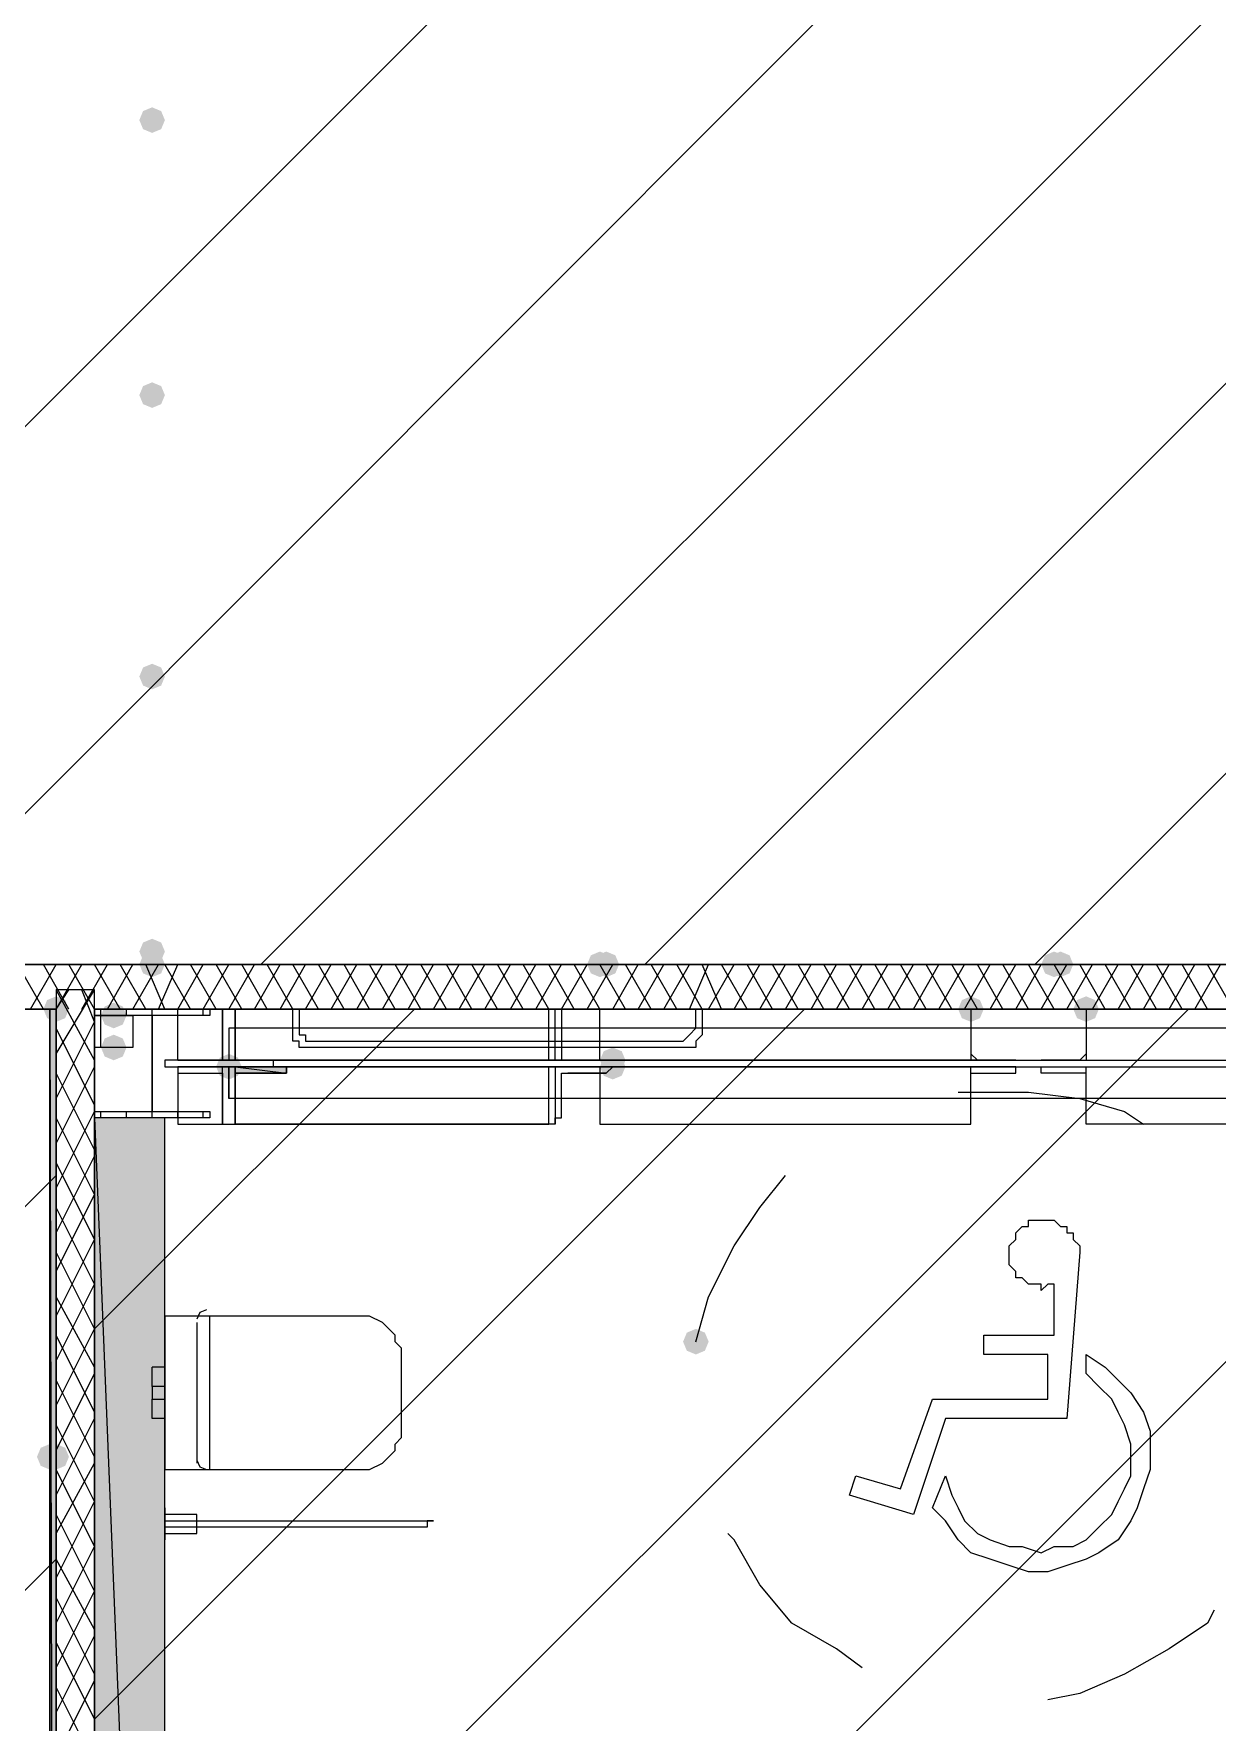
# Model space of a CAD drawing. Header units: millimetres. Extents: x 0 to 420, y 0 to 297.
# Drawn here: x 377.72 to 385.55, y 195.6 to 206.78 of the extents above; entities that cross this region are included whole.
import ezdxf

# ---------------------------------------------------------------- set-up
doc = ezdxf.new("R2010")
doc.units = ezdxf.units.MM
doc.layers.get('0').update_dxf_attribs({"linetype": 'CONTINUOUS'})

msp = doc.modelspace()

# ---------------------------------------------------------------- hatches: boundary and pattern name
at = {"true_color": 0x000007}
for points in [[(378.587, 206.205667), (378.562129, 206.145871), (378.502333, 206.121), (378.442538, 206.145871), (378.417667, 206.205667), (378.442537, 206.265462), (378.502333, 206.290333), (378.562129, 206.265463)], [(378.587, 204.385333), (378.562129, 204.325537), (378.502333, 204.300667), (378.442538, 204.325537), (378.417667, 204.385333), (378.442537, 204.445129), (378.502333, 204.47), (378.562129, 204.445129)], [(378.587, 202.522667), (378.562129, 202.462871), (378.502333, 202.438), (378.442538, 202.462871), (378.417667, 202.522667), (378.442537, 202.582462), (378.502333, 202.607333), (378.562129, 202.582463)], [(378.587, 200.702333), (378.562129, 200.642537), (378.502333, 200.617667), (378.442538, 200.642537), (378.417667, 200.702333), (378.442537, 200.762129), (378.502333, 200.787), (378.562129, 200.762129)], [(384.005667, 200.321333), (383.980796, 200.261537), (383.921, 200.236667), (383.861204, 200.261537), (383.836333, 200.321333), (383.861204, 200.381129), (383.921, 200.406), (383.980796, 200.381129)], [(384.767667, 200.321333), (384.742796, 200.261537), (384.683, 200.236667), (384.623204, 200.261537), (384.598333, 200.321333), (384.623204, 200.381129), (384.683, 200.406), (384.742796, 200.381129)], [(378.333, 200.279), (378.308129, 200.219204), (378.248333, 200.194333), (378.188538, 200.219204), (378.163667, 200.279), (378.188537, 200.338796), (378.248333, 200.363667), (378.308129, 200.338796)], [(378.333, 200.067333), (378.308129, 200.007537), (378.248333, 199.982667), (378.188538, 200.007537), (378.163667, 200.067333), (378.188537, 200.127129), (378.248333, 200.152), (378.308129, 200.127129)], [(381.635, 199.982667), (381.610129, 199.922871), (381.550333, 199.898), (381.490537, 199.922871), (381.465667, 199.982667), (381.490537, 200.042462), (381.550333, 200.067333), (381.610129, 200.042463)], [(379.095, 199.940333), (379.070129, 199.880537), (379.010333, 199.855667), (378.950538, 199.880537), (378.925667, 199.940333), (378.950537, 200.000129), (379.010333, 200.025), (379.070129, 200.000129)], [(381.635, 199.940333), (381.610129, 199.880537), (381.550333, 199.855667), (381.490537, 199.880537), (381.465667, 199.940333), (381.490537, 200.000129), (381.550333, 200.025), (381.610129, 200.000129)], [(378.587, 198.839667), (378.562129, 198.779871), (378.502333, 198.755), (378.442538, 198.779871), (378.417667, 198.839667), (378.442537, 198.899462), (378.502333, 198.924333), (378.562129, 198.899463)], [(382.185333, 198.12), (382.160462, 198.060204), (382.100667, 198.035333), (382.040871, 198.060204), (382.016, 198.12), (382.040871, 198.179796), (382.100667, 198.204667), (382.160462, 198.179796)], [(378.587, 197.019333), (378.562129, 196.959537), (378.502333, 196.934667), (378.442538, 196.959537), (378.417667, 197.019333), (378.442537, 197.079129), (378.502333, 197.104), (378.562129, 197.079129)]]:
    msp.add_hatch(color=0, dxfattribs=at).paths.add_polyline_path(points, flags=0)
h = msp.add_hatch(color=0, dxfattribs=at)
h.paths.add_polyline_path([(375.200333, 200.617667), (378.502333, 200.617667)], flags=0)
h.paths.add_polyline_path([(378.502333, 200.617667), (375.200333, 200.617667)], flags=0)
at = {"true_color": 0x0000fe}
for points in [[(378.587, 200.617667), (378.562129, 200.557871), (378.502333, 200.533), (378.442538, 200.557871), (378.417667, 200.617667), (378.442537, 200.677462), (378.502333, 200.702333), (378.562129, 200.677463)], [(378.587, 200.617667), (378.562129, 200.557871), (378.502333, 200.533), (378.442538, 200.557871), (378.417667, 200.617667), (378.442537, 200.677462), (378.502333, 200.702333), (378.562129, 200.677463)], [(378.587, 200.617667), (378.562129, 200.557871), (378.502333, 200.533), (378.442538, 200.557871), (378.417667, 200.617667), (378.442537, 200.677462), (378.502333, 200.702333), (378.562129, 200.677463)], [(378.587, 200.617667), (378.562129, 200.557871), (378.502333, 200.533), (378.442538, 200.557871), (378.417667, 200.617667), (378.442537, 200.677462), (378.502333, 200.702333), (378.562129, 200.677463)], [(381.550333, 200.617667), (381.525463, 200.557871), (381.465667, 200.533), (381.405871, 200.557871), (381.381, 200.617667), (381.405871, 200.677462), (381.465667, 200.702333), (381.525462, 200.677463)], [(381.592667, 200.617667), (381.567796, 200.557871), (381.508, 200.533), (381.448204, 200.557871), (381.423333, 200.617667), (381.448204, 200.677462), (381.508, 200.702333), (381.567796, 200.677463)], [(384.556, 200.617667), (384.531129, 200.557871), (384.471333, 200.533), (384.411538, 200.557871), (384.386667, 200.617667), (384.411537, 200.677462), (384.471333, 200.702333), (384.531129, 200.677463)], [(384.598333, 200.617667), (384.573463, 200.557871), (384.513667, 200.533), (384.453871, 200.557871), (384.429, 200.617667), (384.453871, 200.677462), (384.513667, 200.702333), (384.573462, 200.677463)], [(377.952, 200.321333), (377.927129, 200.261537), (377.867333, 200.236667), (377.807538, 200.261537), (377.782667, 200.321333), (377.807537, 200.381129), (377.867333, 200.406), (377.927129, 200.381129)], [(377.909667, 197.358), (377.884796, 197.298204), (377.825, 197.273333), (377.765204, 197.298204), (377.740333, 197.358), (377.765204, 197.417796), (377.825, 197.442667), (377.884796, 197.417796)], [(377.952, 197.358), (377.927129, 197.298204), (377.867333, 197.273333), (377.807538, 197.298204), (377.782667, 197.358), (377.807537, 197.417796), (377.867333, 197.442667), (377.927129, 197.417796)]]:
    msp.add_hatch(color=0, dxfattribs=at).paths.add_polyline_path(points, flags=0)
at = {"true_color": 0x000007}
h = msp.add_hatch(color=0, dxfattribs=at)
h.paths.add_polyline_path([(378.502333, 200.617667), (390.440333, 200.617667)], flags=0)
h.paths.add_polyline_path([(390.440333, 200.617667), (378.502333, 200.617667)], flags=0)
h = msp.add_hatch(color=0, dxfattribs=at)
h.paths.add_polyline_path([(377.867333, 200.321333), (377.825, 200.321333), (377.867333, 182.583667)], flags=0)
h.paths.add_polyline_path([(377.825, 200.321333), (377.867333, 182.583667), (377.825, 182.583667)], flags=0)
at = {"true_color": 0x000062}
h = msp.add_hatch(color=0, dxfattribs=at)
h.paths.add_polyline_path([(379.052667, 200.321333), (379.052667, 200.067333)], flags=0)
h.paths.add_polyline_path([(379.052667, 200.067333), (379.052667, 200.321333)], flags=0)
h = msp.add_hatch(color=0, dxfattribs=at)
h.paths.add_polyline_path([(379.052667, 200.067333), (379.052667, 200.025)], flags=0)
h.paths.add_polyline_path([(379.052667, 200.025), (379.052667, 200.067333)], flags=0)
h = msp.add_hatch(color=0, dxfattribs=at)
h.paths.add_polyline_path([(379.052667, 200.025), (379.052667, 199.982667)], flags=0)
h.paths.add_polyline_path([(379.052667, 199.982667), (379.052667, 200.025)], flags=0)
h = msp.add_hatch(color=0, dxfattribs=at)
h.paths.add_polyline_path([(379.052667, 199.982667), (379.095, 199.982667)], flags=0)
h.paths.add_polyline_path([(379.095, 199.982667), (379.052667, 199.982667)], flags=0)
h = msp.add_hatch(color=0, dxfattribs=at)
h.paths.add_polyline_path([(379.052667, 199.982667), (379.095, 199.982667)], flags=0)
h.paths.add_polyline_path([(379.095, 199.982667), (379.052667, 199.982667)], flags=0)
h = msp.add_hatch(color=0, dxfattribs=at)
h.paths.add_polyline_path([(379.349, 199.982667), (379.052667, 199.982667)], flags=0)
h.paths.add_polyline_path([(379.349, 199.982667), (379.052667, 199.982667), (379.095, 199.982667)], flags=0)
h = msp.add_hatch(color=0, dxfattribs=at)
h.paths.add_polyline_path([(379.052667, 199.982667), (379.391333, 199.982667)], flags=0)
h.paths.add_polyline_path([(379.391333, 199.982667), (379.052667, 199.982667)], flags=0)
h.paths.add_polyline_path([(379.391333, 199.982667), (379.052667, 199.982667)], flags=0)
h.paths.add_polyline_path([(379.052667, 199.982667), (379.391333, 199.982667)], flags=0)
h.paths.add_polyline_path([(379.391333, 199.982667), (379.052667, 199.982667)], flags=0)
h.paths.add_polyline_path([(379.391333, 199.982667), (379.052667, 199.982667)], flags=0)
h.paths.add_polyline_path([(379.052667, 199.982667), (379.391333, 199.982667)], flags=0)
h.paths.add_polyline_path([(379.391333, 199.982667), (379.052667, 199.982667)], flags=0)
h.paths.add_polyline_path([(379.391333, 199.982667), (379.052667, 199.982667)], flags=0)
h.paths.add_polyline_path([(379.052667, 199.982667), (379.391333, 199.982667)], flags=0)
h.paths.add_polyline_path([(379.391333, 199.982667), (379.052667, 199.982667)], flags=0)
h.paths.add_polyline_path([(379.391333, 199.982667), (379.052667, 199.982667)], flags=0)
h = msp.add_hatch(color=0, dxfattribs=at)
h.paths.add_polyline_path([(379.052667, 199.940333), (379.391333, 199.940333)], flags=0)
h.paths.add_polyline_path([(379.391333, 199.940333), (379.052667, 199.940333)], flags=0)
h.paths.add_polyline_path([(379.391333, 199.940333), (379.052667, 199.940333)], flags=0)
h.paths.add_polyline_path([(379.052667, 199.940333), (379.391333, 199.940333)], flags=0)
h.paths.add_polyline_path([(379.391333, 199.940333), (379.052667, 199.940333)], flags=0)
h.paths.add_polyline_path([(379.391333, 199.940333), (379.052667, 199.940333)], flags=0)
h.paths.add_polyline_path([(379.052667, 199.940333), (379.391333, 199.940333)], flags=0)
h.paths.add_polyline_path([(379.391333, 199.940333), (379.052667, 199.940333)], flags=0)
h.paths.add_polyline_path([(379.391333, 199.940333), (379.052667, 199.940333)], flags=0)
h.paths.add_polyline_path([(379.052667, 199.940333), (379.391333, 199.940333)], flags=0)
h = msp.add_hatch(color=0, dxfattribs=at)
h.paths.add_polyline_path([(379.391333, 199.940333), (379.052667, 199.940333), (379.391333, 199.898)], flags=0)
h.paths.add_polyline_path([(379.052667, 199.940333), (379.391333, 199.898), (379.052667, 199.898)], flags=0)
for points in [[(379.391333, 199.982667), (379.349, 199.982667)], [(379.052667, 199.898), (379.095, 199.898)]]:
    msp.add_hatch(color=0, dxfattribs=at).paths.add_polyline_path(points, flags=0)
h = msp.add_hatch(color=0, dxfattribs=at)
h.paths.add_polyline_path([(379.349, 199.982667), (379.391333, 199.982667)], flags=0)
h.paths.add_polyline_path([(379.391333, 199.982667), (379.349, 199.982667)], flags=0)
h = msp.add_hatch(color=0, dxfattribs=at)
h.paths.add_polyline_path([(379.095, 199.898), (379.052667, 199.898)], flags=0)
h.paths.add_polyline_path([(379.052667, 199.898), (379.095, 199.898)], flags=0)
h.paths.add_polyline_path([(379.095, 199.898), (379.052667, 199.898)], flags=0)
h.paths.add_polyline_path([(379.095, 199.898), (379.052667, 199.898), (379.349, 199.898)], flags=0)
h = msp.add_hatch(color=0, dxfattribs=at)
h.paths.add_polyline_path([(379.052667, 199.898), (379.052667, 199.855667)], flags=0)
h.paths.add_polyline_path([(379.052667, 199.855667), (379.052667, 199.898)], flags=0)
h = msp.add_hatch(color=0, dxfattribs=at)
h.paths.add_polyline_path([(379.052667, 199.855667), (379.052667, 199.601667)], flags=0)
h.paths.add_polyline_path([(379.052667, 199.601667), (379.052667, 199.855667)], flags=0)
h = msp.add_hatch(color=0, dxfattribs=at)
h.paths.add_polyline_path([(379.349, 199.898), (379.391333, 199.898)], flags=0)
h.paths.add_polyline_path([(379.391333, 199.898), (379.349, 199.898)], flags=0)
h.paths.add_polyline_path([(379.391333, 199.898), (379.349, 199.898)], flags=0)
at = {"true_color": 0x000007}
h = msp.add_hatch(color=0, dxfattribs=at)
h.paths.add_polyline_path([(378.587, 199.601667), (378.121333, 199.601667), (378.587, 188.129333)], flags=0)
h.paths.add_polyline_path([(378.121333, 199.601667), (378.587, 188.129333), (378.121333, 188.129333)], flags=0)
at = {"true_color": 0x000062}
h = msp.add_hatch(color=0, dxfattribs=at)
h.paths.add_polyline_path([(379.052667, 199.601667), (379.052667, 199.559333)], flags=0)
h.paths.add_polyline_path([(379.052667, 199.559333), (379.052667, 199.601667)], flags=0)

# ---------------------------------------------------------------- linework, layer by layer
at = {"color": 0, "true_color": 0x000007}
for points in [[(361.272667, 235.077), (361.272667, 200.617667), (390.440333, 200.617667), (390.440333, 229.023333), (373.634, 229.023333), (373.634, 235.077)], [(375.200333, 200.617667), (378.502333, 200.617667)], [(378.502333, 200.617667), (375.200333, 200.617667)], [(375.200333, 200.617667), (378.502333, 200.617667), (375.200333, 200.617667), (378.502333, 200.617667)], [(378.502333, 200.617667), (390.440333, 200.617667)], [(390.440333, 200.617667), (378.502333, 200.617667)], [(390.440333, 200.617667), (378.502333, 200.617667)], [(390.440333, 200.617667), (378.502333, 200.617667)], [(377.867333, 200.321333), (361.272667, 200.321333), (361.272667, 189.145333), (377.867333, 189.145333)], [(377.867333, 200.321333), (377.825, 200.321333), (377.867333, 182.583667)], [(377.825, 200.321333), (377.867333, 182.583667), (377.825, 182.583667)], [(377.825, 200.321333), (377.825, 182.583667), (377.867333, 182.583667), (377.867333, 200.321333)], [(377.825, 200.321333), (377.825, 182.583667), (377.867333, 182.583667), (377.867333, 200.321333)], [(378.883333, 199.601667), (378.121333, 199.601667), (378.121333, 199.644), (378.502333, 199.644), (378.502333, 200.279), (378.121333, 200.279), (378.121333, 200.321333), (378.883333, 200.321333), (378.883333, 200.279), (378.502333, 200.279), (378.502333, 199.644), (378.883333, 199.644)], [(378.375333, 200.067333), (378.163667, 200.067333), (378.163667, 200.279), (378.375333, 200.279), (378.375333, 200.067333), (378.121333, 200.067333), (378.121333, 200.279), (378.375333, 200.279)], [(379.391333, 200.321333), (379.518333, 200.321333), (379.476, 200.321333), (379.476, 200.236667), (379.476, 200.194333), (379.476, 200.152), (379.518333, 200.152), (379.518333, 200.109667), (379.560667, 200.109667), (379.603, 200.109667), (381.973667, 200.109667), (382.016, 200.109667), (382.058333, 200.152), (382.100667, 200.194333), (382.100667, 200.236667), (382.100667, 200.321333), (382.058333, 200.321333), (382.185333, 200.321333), (382.143, 200.321333), (382.143, 200.236667), (382.143, 200.194333), (382.143, 200.152), (382.100667, 200.109667), (382.100667, 200.067333), (382.058333, 200.067333), (382.016, 200.067333), (381.973667, 200.067333), (379.603, 200.067333), (379.560667, 200.067333), (379.518333, 200.067333), (379.476, 200.067333), (379.476, 200.109667), (379.433667, 200.109667), (379.433667, 200.152), (379.433667, 200.194333), (379.433667, 200.236667), (379.433667, 200.321333)], [(381.465667, 200.321333), (383.921, 200.321333), (383.921, 199.982667), (381.465667, 199.982667)], [(387.138333, 200.321333), (384.683, 200.321333), (384.683, 199.982667), (387.138333, 199.982667)], [(378.587, 199.940333), (379.306667, 199.940333), (379.306667, 199.982667), (378.587, 199.982667)], [(378.671667, 199.982667), (378.925667, 199.982667), (378.968, 199.982667)], [(381.465667, 199.559333), (383.921, 199.559333), (383.921, 199.940333), (381.465667, 199.940333)], [(387.138333, 199.559333), (384.683, 199.559333), (384.683, 199.940333), (387.138333, 199.940333)], [(378.587, 199.601667), (378.121333, 199.601667), (378.587, 188.129333)], [(378.121333, 199.601667), (378.587, 188.129333), (378.121333, 188.129333)], [(378.587, 188.129333), (378.587, 199.601667), (378.121333, 199.601667), (378.121333, 188.129333)], [(384.640667, 198.712667), (384.556, 197.612), (383.751667, 197.612), (383.54, 196.977), (383.116667, 197.104), (383.159, 197.231), (383.455333, 197.146333), (383.667, 197.739), (384.429, 197.739), (384.429, 198.035333), (384.005667, 198.035333), (384.005667, 198.162333), (384.471333, 198.162333), (384.471333, 198.501), (384.429, 198.501), (384.386667, 198.458667), (384.386667, 198.501), (384.344333, 198.501), (384.302, 198.501), (384.259667, 198.543333), (384.217333, 198.543333), (384.217333, 198.585667), (384.175, 198.628), (384.175, 198.670333), (384.175, 198.712667), (384.175, 198.755), (384.217333, 198.797333), (384.217333, 198.839667), (384.259667, 198.882), (384.302, 198.882), (384.302, 198.924333), (384.344333, 198.924333), (384.386667, 198.924333), (384.429, 198.924333), (384.471333, 198.924333), (384.513667, 198.882), (384.556, 198.882), (384.556, 198.839667), (384.598333, 198.839667), (384.598333, 198.797333), (384.640667, 198.755)], [(380.153333, 198.035333), (380.153333, 198.077667), (380.111, 198.12), (380.111, 198.162333), (380.068667, 198.204667), (380.026333, 198.247), (379.941667, 198.289333), (379.899333, 198.289333), (379.857, 198.289333), (378.587, 198.289333), (378.587, 197.273333), (379.857, 197.273333), (379.899333, 197.273333), (379.941667, 197.273333), (380.026333, 197.315667), (380.068667, 197.358), (380.111, 197.400333), (380.111, 197.442667), (380.153333, 197.485), (380.153333, 197.569667)], [(378.587, 198.162333), (378.587, 197.442667)], [(383.667, 197.019333), (383.751667, 197.231), (383.794, 197.104), (383.836333, 197.019333), (383.878667, 196.934667), (383.963333, 196.85), (384.048, 196.807667), (384.175, 196.765333), (384.259667, 196.765333), (384.386667, 196.723), (384.471333, 196.765333), (384.598333, 196.765333), (384.683, 196.807667), (384.767667, 196.892333), (384.852333, 196.977), (384.894667, 197.061667), (384.937, 197.146333), (384.979333, 197.231), (384.979333, 197.358), (384.979333, 197.442667), (384.937, 197.569667), (384.894667, 197.654333), (384.852333, 197.739), (384.767667, 197.823667), (384.683, 197.908333), (384.683, 198.035333), (384.81, 197.950667), (384.894667, 197.866), (384.979333, 197.781333), (385.064, 197.654333), (385.106333, 197.527333), (385.106333, 197.400333), (385.106333, 197.273333), (385.064, 197.146333), (385.021667, 197.019333), (384.979333, 196.934667), (384.894667, 196.807667), (384.767667, 196.723), (384.683, 196.680667), (384.556, 196.638333), (384.429, 196.596), (384.302, 196.596), (384.175, 196.638333), (384.048, 196.680667), (383.921, 196.723), (383.836333, 196.807667), (383.751667, 196.934667)], [(378.587, 196.807667), (378.587, 197.019333)], [(378.587, 196.85), (378.798667, 196.85), (378.798667, 196.977), (378.587, 196.977)], [(378.587, 196.892333), (378.587, 196.934667), (380.322667, 196.934667), (380.365, 196.934667), (380.322667, 196.934667), (380.322667, 196.892333)]]:
    msp.add_lwpolyline(points, close=True, dxfattribs=at)
at = {"color": 0, "true_color": 0x000006}
for points in [[(362.627334, 189.145333), (390.440333, 216.958332)], [(365.209667, 189.145333), (390.440333, 214.418332)], [(379.222, 200.617666), (390.440333, 211.835999)], [(381.762, 200.617666), (390.440333, 209.295999)], [(384.344333, 200.617666), (390.440333, 206.713666)], [(367.749667, 189.145333), (377.867334, 199.220666)], [(370.332, 189.145333), (377.867334, 196.680666)]]:
    msp.add_lwpolyline(points, dxfattribs=at)
at = {"color": 0, "true_color": 0x000007}
for points in [[(375.200333, 200.617667), (378.502333, 200.617667), (375.200333, 200.617667), (378.502333, 200.617667)], [(390.440333, 200.617667), (375.200333, 200.617667)], [(377.782667, 200.321333), (377.613333, 200.617667)], [(377.698, 200.321333), (377.867333, 200.617667)], [(377.952, 200.321333), (377.782667, 200.617667)], [(377.867333, 200.321333), (378.036667, 200.617667)], [(378.121333, 200.321333), (377.952, 200.617667)], [(378.036667, 200.321333), (378.206, 200.617667)], [(378.290667, 200.321333), (378.121333, 200.617667)], [(378.206, 200.321333), (378.375333, 200.617667)], [(378.46, 200.321333), (378.290667, 200.617667)], [(378.375333, 200.321333), (378.544667, 200.617667)], [(378.587, 200.321333), (378.46, 200.617667)], [(390.440333, 200.617667), (378.502333, 200.617667), (390.440333, 200.617667), (378.502333, 200.617667)], [(378.544667, 200.321333), (378.671667, 200.617667)], [(378.756333, 200.321333), (378.587, 200.617667)], [(378.671667, 200.321333), (378.841, 200.617667)], [(378.925667, 200.321333), (378.756333, 200.617667)], [(378.841, 200.321333), (379.010333, 200.617667)], [(379.095, 200.321333), (378.925667, 200.617667)], [(379.010333, 200.321333), (379.179667, 200.617667)], [(379.264333, 200.321333), (379.095, 200.617667)], [(379.179667, 200.321333), (379.349, 200.617667)], [(379.433667, 200.321333), (379.264333, 200.617667)], [(379.349, 200.321333), (379.518333, 200.617667)], [(379.603, 200.321333), (379.433667, 200.617667)], [(379.518333, 200.321333), (379.687667, 200.617667)], [(379.772333, 200.321333), (379.603, 200.617667)], [(379.687667, 200.321333), (379.857, 200.617667)], [(379.941667, 200.321333), (379.772333, 200.617667)], [(379.857, 200.321333), (380.026333, 200.617667)], [(380.111, 200.321333), (379.941667, 200.617667)], [(380.026333, 200.321333), (380.195667, 200.617667)], [(380.280333, 200.321333), (380.111, 200.617667)], [(380.195667, 200.321333), (380.365, 200.617667)], [(380.449667, 200.321333), (380.280333, 200.617667)], [(380.365, 200.321333), (380.534333, 200.617667)], [(380.619, 200.321333), (380.449667, 200.617667)], [(380.534333, 200.321333), (380.703667, 200.617667)], [(380.788333, 200.321333), (380.619, 200.617667)], [(380.703667, 200.321333), (380.873, 200.617667)], [(380.957667, 200.321333), (380.788333, 200.617667)], [(380.873, 200.321333), (381.042333, 200.617667)], [(381.127, 200.321333), (380.957667, 200.617667)], [(381.042333, 200.321333), (381.211667, 200.617667)], [(381.296333, 200.321333), (381.127, 200.617667)], [(381.211667, 200.321333), (381.381, 200.617667)], [(381.465667, 200.321333), (381.296333, 200.617667)], [(381.381, 200.321333), (381.550333, 200.617667)], [(381.635, 200.321333), (381.465667, 200.617667)], [(381.550333, 200.321333), (381.719667, 200.617667)], [(381.804333, 200.321333), (381.635, 200.617667)], [(381.719667, 200.321333), (381.889, 200.617667)], [(381.973667, 200.321333), (381.804333, 200.617667)], [(381.889, 200.321333), (382.058333, 200.617667)], [(382.143, 200.321333), (381.973667, 200.617667)], [(382.058333, 200.321333), (382.185333, 200.617667)], [(382.27, 200.321333), (382.143, 200.617667)], [(382.185333, 200.321333), (382.354667, 200.617667)], [(382.439333, 200.321333), (382.27, 200.617667)], [(382.354667, 200.321333), (382.524, 200.617667)], [(382.608667, 200.321333), (382.439333, 200.617667)], [(382.524, 200.321333), (382.693333, 200.617667)], [(382.778, 200.321333), (382.608667, 200.617667)], [(382.693333, 200.321333), (382.862667, 200.617667)], [(382.947333, 200.321333), (382.778, 200.617667)], [(382.862667, 200.321333), (383.032, 200.617667)], [(383.116667, 200.321333), (382.947333, 200.617667)], [(383.032, 200.321333), (383.201333, 200.617667)], [(383.286, 200.321333), (383.116667, 200.617667)], [(383.201333, 200.321333), (383.370667, 200.617667)], [(383.455333, 200.321333), (383.286, 200.617667)], [(383.370667, 200.321333), (383.54, 200.617667)], [(383.624667, 200.321333), (383.455333, 200.617667)], [(383.54, 200.321333), (383.709333, 200.617667)], [(383.794, 200.321333), (383.624667, 200.617667)], [(383.709333, 200.321333), (383.878667, 200.617667)], [(383.963333, 200.321333), (383.794, 200.617667)], [(383.878667, 200.321333), (384.048, 200.617667)], [(384.132667, 200.321333), (383.963333, 200.617667)], [(384.048, 200.321333), (384.217333, 200.617667)], [(384.302, 200.321333), (384.132667, 200.617667)], [(384.217333, 200.321333), (384.386667, 200.617667)], [(384.471333, 200.321333), (384.302, 200.617667)], [(384.386667, 200.321333), (384.556, 200.617667)], [(384.640667, 200.321333), (384.471333, 200.617667)], [(384.556, 200.321333), (384.725333, 200.617667)], [(384.81, 200.321333), (384.640667, 200.617667)], [(384.725333, 200.321333), (384.894667, 200.617667)], [(384.979333, 200.321333), (384.81, 200.617667)], [(384.894667, 200.321333), (385.064, 200.617667)], [(385.148667, 200.321333), (384.979333, 200.617667)], [(385.064, 200.321333), (385.233333, 200.617667)], [(385.318, 200.321333), (385.148667, 200.617667)], [(385.233333, 200.321333), (385.402667, 200.617667)], [(385.487333, 200.321333), (385.318, 200.617667)], [(385.402667, 200.321333), (385.572, 200.617667)], [(385.656667, 200.321333), (385.487333, 200.617667)], [(377.867333, 200.321333), (377.952, 200.448333)], [(377.867333, 200.025), (378.121333, 200.448333)], [(378.121333, 199.982667), (377.867333, 200.448333)], [(377.867333, 200.448333), (377.867333, 189.145333)], [(378.121333, 188.129333), (378.121333, 200.448333), (377.867333, 200.448333)], [(378.121333, 200.236667), (378.036667, 200.448333)], [(375.200333, 200.321333), (377.867333, 200.321333)], [(377.825, 200.321333), (377.825, 182.583667), (377.825, 200.321333), (377.867333, 182.583667)], [(378.121333, 200.321333), (390.440333, 200.321333)], [(378.163667, 200.279), (378.163667, 200.321333)], [(378.333, 200.279), (378.333, 200.321333)], [(378.502333, 199.601667), (378.502333, 200.321333)], [(378.671667, 200.279), (378.671667, 200.321333)], [(379.052667, 199.982667), (378.671667, 199.982667), (378.671667, 200.321333), (379.052667, 200.321333)], [(378.841, 200.279), (378.841, 200.321333)], [(378.968, 199.982667), (378.968, 200.321333), (378.968, 200.025), (378.968, 199.982667), (381.127, 199.982667), (381.127, 200.321333), (378.968, 200.321333)], [(381.169333, 200.321333), (379.052667, 200.321333)], [(379.433667, 200.321333), (379.476, 200.321333)], [(381.169333, 199.982667), (381.169333, 200.321333), (381.211667, 200.321333), (381.211667, 200.025), (381.211667, 199.982667)], [(382.100667, 200.321333), (382.143, 200.321333)], [(383.921, 200.321333), (383.921, 200.025), (383.963333, 199.982667), (384.217333, 199.982667)], [(384.683, 200.321333), (384.683, 200.025), (384.640667, 199.982667), (384.386667, 199.982667)], [(377.867333, 199.728667), (378.121333, 200.236667)], [(378.121333, 199.686333), (377.867333, 200.194333)], [(389.593667, 200.194333), (389.593667, 199.982667), (389.593667, 200.025), (389.593667, 200.194333), (379.010333, 200.194333), (379.010333, 199.982667), (389.593667, 199.982667)], [(377.867333, 199.432333), (378.121333, 199.940333)], [(378.968, 199.559333), (381.127, 199.559333), (381.127, 199.940333), (378.968, 199.940333), (378.671667, 199.940333), (378.671667, 199.898), (378.925667, 199.898), (378.968, 199.898), (378.968, 199.601667), (378.968, 199.559333), (378.968, 199.940333)], [(379.052667, 199.940333), (378.671667, 199.940333), (378.671667, 199.559333), (379.052667, 199.559333)], [(389.593667, 199.898), (389.593667, 199.728667), (379.010333, 199.728667), (379.010333, 199.898), (379.010333, 199.940333), (379.010333, 199.898), (379.010333, 199.728667)], [(379.010333, 199.940333), (389.593667, 199.940333), (389.593667, 199.898)], [(379.010333, 199.940333), (389.593667, 199.940333)], [(381.169333, 199.982667), (379.052667, 199.982667)], [(381.169333, 199.940333), (379.052667, 199.940333)], [(381.169333, 199.940333), (381.169333, 199.559333), (379.052667, 199.559333)], [(379.391333, 199.982667), (379.095, 199.982667)], [(381.211667, 199.982667), (381.254, 199.982667), (381.508, 199.982667), (381.550333, 199.982667), (381.169333, 199.982667)], [(381.211667, 199.898), (381.254, 199.898), (381.508, 199.898), (381.550333, 199.940333), (381.169333, 199.940333)], [(381.508, 199.982667), (381.254, 199.982667)], [(384.217333, 199.982667), (383.921, 199.982667)], [(384.217333, 199.940333), (383.921, 199.940333)], [(383.921, 199.601667), (383.921, 199.898), (383.963333, 199.898), (384.217333, 199.898), (384.217333, 199.940333)], [(384.386667, 199.982667), (384.683, 199.982667)], [(384.386667, 199.940333), (384.683, 199.940333)], [(384.683, 199.601667), (384.683, 199.898), (384.640667, 199.898), (384.386667, 199.898), (384.386667, 199.940333)], [(378.121333, 199.39), (377.867333, 199.898)], [(379.391333, 199.898), (379.095, 199.898)], [(381.169333, 199.601667), (381.211667, 199.601667), (381.211667, 199.898)], [(381.508, 199.898), (381.254, 199.898)], [(383.836333, 199.771), (383.963333, 199.771), (384.302, 199.771), (384.640667, 199.728667), (384.937, 199.644), (385.064, 199.559333)], [(377.867333, 199.136), (378.121333, 199.644)], [(378.163667, 199.601667), (378.163667, 199.644)], [(378.333, 199.601667), (378.333, 199.644)], [(378.671667, 199.601667), (378.671667, 199.644)], [(378.841, 199.601667), (378.841, 199.644)], [(378.121333, 199.093667), (377.867333, 199.601667)], [(381.169333, 199.559333), (381.169333, 199.601667)], [(383.921, 199.559333), (383.921, 199.601667)], [(384.683, 199.559333), (384.683, 199.601667)], [(377.867333, 198.839667), (378.121333, 199.347667)], [(378.121333, 198.797333), (377.867333, 199.305333)], [(382.100667, 198.12), (382.185333, 198.416333), (382.354667, 198.755), (382.524, 199.009), (382.693333, 199.220667)], [(377.867333, 198.585667), (378.121333, 199.093667)], [(378.121333, 198.501), (377.867333, 199.009)], [(377.867333, 198.289333), (378.121333, 198.797333)], [(378.121333, 198.204667), (377.867333, 198.712667)], [(377.867333, 197.993), (378.121333, 198.501)], [(378.121333, 197.950667), (377.867333, 198.416333)], [(378.862167, 198.331667), (378.817272, 198.313061), (378.798667, 198.268167)], [(378.883333, 197.273333), (378.883333, 198.289333)], [(377.867333, 197.696667), (378.121333, 198.204667)], [(378.121333, 197.654333), (377.867333, 198.162333)], [(378.798667, 198.247), (378.798667, 197.781333)], [(378.502333, 197.823667), (378.502333, 197.908333), (378.502333, 197.950667)], [(378.587, 197.950667), (378.502333, 197.950667)], [(378.587, 197.823667), (378.587, 197.908333), (378.587, 197.950667)], [(377.867333, 197.400333), (378.121333, 197.908333)], [(378.121333, 197.358), (377.867333, 197.866)], [(378.587, 197.823667), (378.502333, 197.823667), (378.502333, 197.781333), (378.502333, 197.739), (378.587, 197.739)], [(378.587, 197.823667), (378.587, 197.781333), (378.587, 197.739)], [(378.502333, 197.612), (378.502333, 197.654333), (378.502333, 197.739)], [(378.587, 197.612), (378.587, 197.654333), (378.587, 197.739)], [(378.798667, 197.781333), (378.798667, 197.315667)], [(377.867333, 197.104), (378.121333, 197.612)], [(378.587, 197.612), (378.502333, 197.612)], [(378.121333, 197.061667), (377.867333, 197.569667)], [(377.867333, 196.85), (378.121333, 197.315667)], [(378.121333, 196.765333), (377.867333, 197.273333)], [(378.798667, 197.336833), (378.817272, 197.291939), (378.862167, 197.273333)], [(377.867333, 196.553667), (378.121333, 197.061667)], [(378.121333, 196.469), (377.867333, 196.977)], [(383.201333, 195.961), (383.032, 196.088), (382.735667, 196.257333), (382.524, 196.511333), (382.354667, 196.807667), (382.312333, 196.85)], [(377.867333, 196.257333), (378.121333, 196.765333)], [(378.121333, 196.215), (377.867333, 196.680667)], [(377.867333, 195.961), (378.121333, 196.469)], [(378.121333, 195.918667), (377.867333, 196.426667)], [(385.529667, 196.342), (385.487333, 196.257333), (385.233333, 196.088), (384.937, 195.918667), (384.640667, 195.791667), (384.429, 195.749333)], [(377.867333, 195.664667), (378.121333, 196.172667)], [(378.121333, 195.622333), (377.867333, 196.130333)], [(377.867333, 195.368333), (378.121333, 195.876333)], [(378.121333, 195.326), (377.867333, 195.834)]]:
    msp.add_lwpolyline(points, dxfattribs=at)
at = {"color": 0, "true_color": 0x000068}
msp.add_lwpolyline([(390.440333, 183.218667), (390.440333, 187.833), (386.334, 187.833), (386.334, 188.129333), (390.440333, 188.129333), (390.440333, 200.321333), (378.121333, 200.321333), (378.121333, 188.129333), (382.820333, 188.129333), (382.820333, 187.833), (378.121333, 187.833), (378.121333, 183.218667)], close=True, dxfattribs=at)
at = {"color": 0, "true_color": 0x000020}
for points in [[(378.121334, 198.204666), (380.238, 200.321333)], [(378.121334, 195.622333), (382.820333, 200.321333)], [(378.121334, 193.082333), (385.360333, 200.321333)], [(378.121334, 190.499999), (387.942667, 200.321333)]]:
    msp.add_lwpolyline(points, dxfattribs=at)
at = {"color": 0, "true_color": 0x000062}
for points in [[(379.052667, 200.321333), (379.052667, 200.067333)], [(379.052667, 200.067333), (379.052667, 200.321333)], [(379.052667, 200.067333), (379.052667, 200.025)], [(379.052667, 200.025), (379.052667, 200.067333)], [(379.052667, 200.025), (379.052667, 199.982667)], [(379.052667, 199.982667), (379.052667, 200.025)], [(379.052667, 199.982667), (379.095, 199.982667)], [(379.095, 199.982667), (379.052667, 199.982667)], [(379.052667, 199.982667), (379.095, 199.982667)], [(379.095, 199.982667), (379.052667, 199.982667)], [(379.349, 199.982667), (379.052667, 199.982667)], [(379.349, 199.982667), (379.052667, 199.982667), (379.095, 199.982667)], [(379.052667, 199.982667), (379.391333, 199.982667)], [(379.391333, 199.982667), (379.052667, 199.982667)], [(379.391333, 199.982667), (379.052667, 199.982667)], [(379.052667, 199.982667), (379.391333, 199.982667)], [(379.391333, 199.982667), (379.052667, 199.982667)], [(379.391333, 199.982667), (379.052667, 199.982667)], [(379.052667, 199.982667), (379.391333, 199.982667)], [(379.391333, 199.982667), (379.052667, 199.982667)], [(379.391333, 199.982667), (379.052667, 199.982667)], [(379.052667, 199.982667), (379.391333, 199.982667)], [(379.391333, 199.982667), (379.052667, 199.982667)], [(379.391333, 199.982667), (379.052667, 199.982667)], [(379.052667, 199.940333), (379.391333, 199.940333)], [(379.391333, 199.940333), (379.052667, 199.940333)], [(379.391333, 199.940333), (379.052667, 199.940333)], [(379.052667, 199.940333), (379.391333, 199.940333)], [(379.391333, 199.940333), (379.052667, 199.940333)], [(379.391333, 199.940333), (379.052667, 199.940333)], [(379.052667, 199.940333), (379.391333, 199.940333)], [(379.391333, 199.940333), (379.052667, 199.940333)], [(379.391333, 199.940333), (379.052667, 199.940333)], [(379.052667, 199.940333), (379.391333, 199.940333)], [(379.391333, 199.940333), (379.052667, 199.940333), (379.391333, 199.898)], [(379.052667, 199.940333), (379.391333, 199.898), (379.052667, 199.898)], [(379.391333, 199.982667), (379.349, 199.982667)], [(379.349, 199.982667), (379.391333, 199.982667)], [(379.391333, 199.982667), (379.349, 199.982667)], [(379.095, 199.898), (379.052667, 199.898)], [(379.052667, 199.898), (379.095, 199.898)], [(379.095, 199.898), (379.052667, 199.898)], [(379.095, 199.898), (379.052667, 199.898), (379.349, 199.898)], [(379.052667, 199.898), (379.095, 199.898)], [(379.052667, 199.898), (379.052667, 199.855667)], [(379.052667, 199.855667), (379.052667, 199.898)], [(379.052667, 199.855667), (379.052667, 199.601667)], [(379.052667, 199.601667), (379.052667, 199.855667)], [(379.349, 199.898), (379.391333, 199.898)], [(379.391333, 199.898), (379.349, 199.898)], [(379.391333, 199.898), (379.349, 199.898)], [(379.052667, 199.601667), (379.052667, 199.559333)], [(379.052667, 199.559333), (379.052667, 199.601667)]]:
    msp.add_lwpolyline(points, close=True, dxfattribs=at)
for points in [[(379.391333, 199.982667), (379.052667, 199.982667), (379.052667, 200.321333)], [(379.391333, 199.982667), (379.349, 199.982667), (379.095, 199.982667), (379.052667, 199.982667), (379.052667, 200.025), (379.052667, 200.067333), (379.052667, 200.321333)], [(379.391333, 199.940333), (379.052667, 199.940333), (379.052667, 199.559333)], [(379.391333, 199.940333), (379.391333, 199.898), (379.349, 199.898), (379.095, 199.898), (379.052667, 199.898), (379.052667, 199.855667), (379.052667, 199.601667), (379.052667, 199.559333)]]:
    msp.add_lwpolyline(points, dxfattribs=at)

doc.saveas('drawing.dxf')
